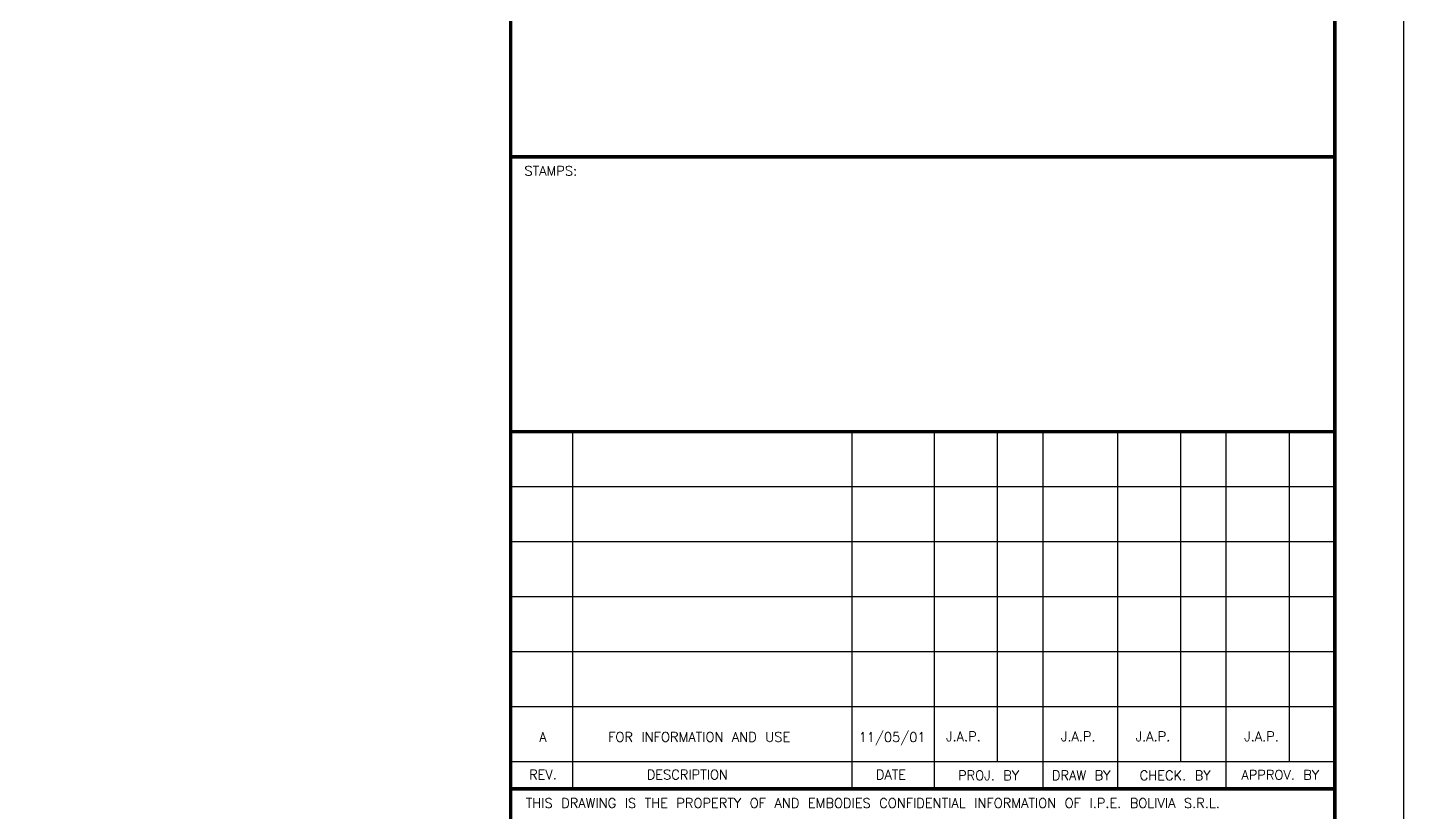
# Model space of a CAD drawing. Header units: millimetres. Extents: x 664.9 to 707.8, y 783.9 to 811.6.
# Drawn here: x 695.19 to 707.83, y 791.1 to 798.31 of the extents above; entities that cross this region are included whole.
import ezdxf
from ezdxf.enums import TextEntityAlignment as Align

# ---------------------------------------------------------------- set-up
doc = ezdxf.new("R2010")
doc.units = ezdxf.units.MM
doc.layers.add('Carimbo', color=7, linetype='Continuous')
doc.layers.add('TXT', color=7, linetype='Continuous')
doc.styles.get("Standard").update_dxf_attribs({"font": 'txt', "bigfont": 'gbcbig.shx'})

msp = doc.modelspace()

# ---------------------------------------------------------------- linework, layer by layer
for p, q in [((700.199, 794.599), (700.199, 791.318)), ((704.105, 791.57), (704.105, 794.599)), ((704.522, 791.318), (704.522, 794.599)), ((705.21, 791.318), (705.21, 794.599)), ((705.789, 791.57), (705.789, 794.599)), ((706.206, 791.318), (706.206, 794.599)), ((706.786, 791.57), (706.786, 794.599))]:
    msp.add_line(p, q)
at = {"layer": 'Carimbo'}
for p, q in [((702.768, 791.318), (702.768, 794.599)), ((703.525, 791.318), (703.525, 794.599))]:
    msp.add_line(p, q, dxfattribs=at)
at = {"layer": 'Carimbo', "color": 7}
for p, q in [((699.631, 794.094), (707.203, 794.094)), ((699.631, 793.589), (707.203, 793.589)), ((699.631, 793.085), (707.203, 793.085)), ((699.631, 792.58), (707.203, 792.58)), ((699.631, 792.075), (707.203, 792.075)), ((699.631, 791.57), (707.203, 791.57))]:
    msp.add_line(p, q, dxfattribs=at)
msp.add_lwpolyline([(707.834, 783.873), (664.929, 783.873), (664.929, 811.635), (707.834, 811.635)], close=True, dxfattribs=at)
at = {"layer": 'Carimbo', "color": 7, "const_width": 0.0315}
msp.add_lwpolyline([(707.203, 784.504), (666.822, 784.504), (666.822, 811.004), (707.203, 811.004)], close=True, dxfattribs=at)
for points in [[(699.631, 784.504), (699.631, 811.004)], [(699.631, 797.123), (707.203, 797.123)], [(699.631, 794.599), (707.203, 794.599)], [(699.631, 791.318), (707.203, 791.318)]]:
    msp.add_lwpolyline(points, dxfattribs=at)

# ---------------------------------------------------------------- texts
at = {"layer": 'TXT', "color": 7}
for s, height, p in [('STAMPS:', 0.0875, (699.757, 796.994)), ('THIS DRAWING IS THE PROPERTY OF AND EMBODIES CONFIDENTIAL INFORMATION OF I.P.E. BOLIVIA S.R.L.', 0.08746, (699.769, 791.187))]:
    msp.add_text(s, height=height, dxfattribs=at).set_placement(p, align=Align.MIDDLE_LEFT)
for s, height, p in [('A', 0.0875, (699.927, 791.794)), ('FOR INFORMATION AND USE', 0.08746, (701.362, 791.794)), ('11/05/01', 0.0875, (703.135, 791.793)), ('J.A.P.', 0.0875, (703.79, 791.799)), ('J.A.P.', 0.0875, (704.845, 791.799)), ('J.A.P.', 0.0875, (705.532, 791.799)), ('J.A.P.', 0.0875, (706.529, 791.799)), ('REV.', 0.0875, (699.927, 791.448)), ('DESCRIPTION', 0.08746, (701.254, 791.448)), ('DATE', 0.0875, (703.125, 791.448)), ('PROJ. BY', 0.0875, (704.022, 791.441)), ('DRAW BY', 0.0875, (704.873, 791.442)), ('CHECK. BY', 0.0875, (705.736, 791.441)), ('APPROV. BY', 0.0875, (706.702, 791.446))]:
    msp.add_text(s, height=height, dxfattribs=at).set_placement(p, align=Align.MIDDLE_CENTER)

doc.saveas('drawing.dxf')
